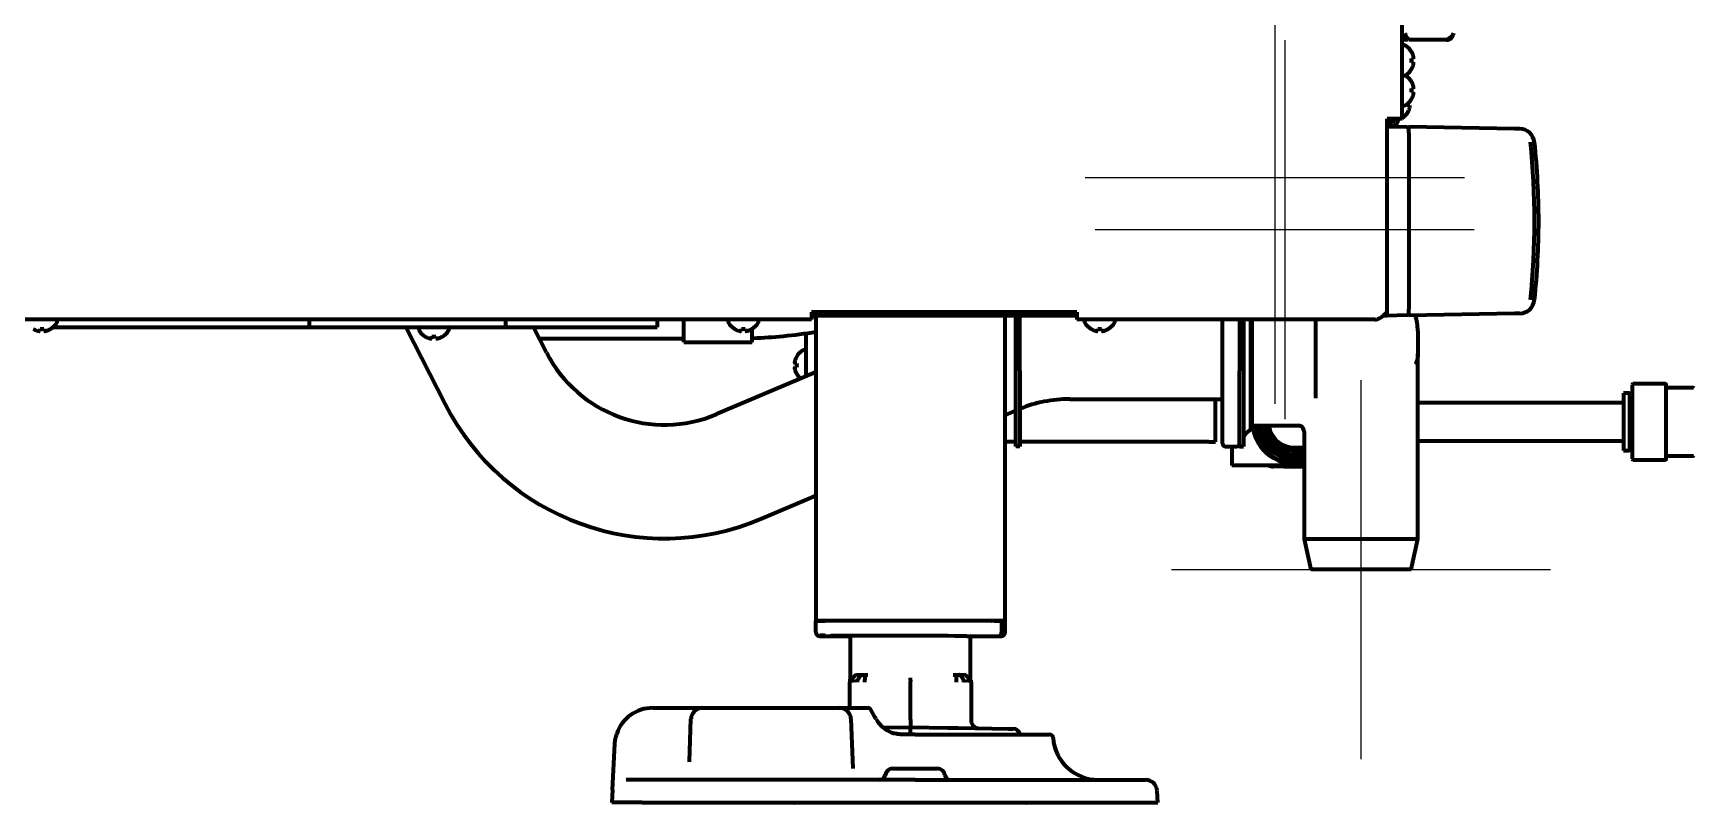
# Model space of a CAD drawing. Header units: inches. Extents: x -3077 to 7201, y 316 to 5463.
# Drawn here: x 1620.5 to 2058.5, y 1905.2 to 2108.4 of the extents above; entities that cross this region are included whole.
import ezdxf

# ---------------------------------------------------------------- set-up
doc = ezdxf.new("R2010")
doc.units = ezdxf.units.IN
doc.layers.add('GEOM', color=7, linetype='Continuous')

# ---------------------------------------------------------------- blocks, each defined once
blk = doc.blocks.new('A$C0B5A562A')
at = {"color": 6}
for p, q in [((0, 50), (0, -50)), ((-50, 0), (50, 0))]:
    blk.add_line(p, q, dxfattribs=at)
blk = doc.blocks.new('A$C29D5572B')
at = {"color": 1}
for p, q in [((0, 50), (0, -50)), ((-50, 0), (50, 0))]:
    blk.add_line(p, q, dxfattribs=at)
blk = doc.blocks.new('A$C0F8E2EAE')
blk.add_blockref('A$C29D5572B', (0, 0))
blk = doc.blocks.new('A$C76516A4E')
at = {"color": 3}
for p, q in [((0, 50), (0, -50)), ((-50, 0), (50, 0))]:
    blk.add_line(p, q, dxfattribs=at)

msp = doc.modelspace()

# ---------------------------------------------------------------- linework, layer by layer
at = {"linetype": 'Continuous', "lineweight": 70}
for p, q in [((1981.56, 2085.76), (1981.56, 3737.25)), ((1982.06, 2107.36), (1982.2, 2107.36)), ((1982.06, 2107.36), (1982.06, 2106.56)), ((1982.16, 2105.16), (1981.96, 2105.16)), ((1983.06, 2106.56), (1982.06, 2106.56)), ((1993.26, 2106.56), (1983.36, 2106.56)), ((1984, 2103.46), (1984.04, 2103.46)), ((1984.04, 2098.86), (1984, 2098.86)), ((1981.96, 2097.16), (1982.16, 2097.16)), ((1982.36, 2097.2), (1982.35, 2097.21)), ((1984, 2095.56), (1984.04, 2095.56)), ((1984.04, 2090.96), (1984, 2090.96)), ((1977.56, 2034.76), (1977.56, 2085.76)), ((1979.56, 2085.76), (1977.56, 2085.76)), ((1977.95, 2085.76), (1977.95, 2084.76)), ((1978.76, 2084.78), (1978.76, 2085.76)), ((1981.56, 2085.76), (1979.56, 2085.76)), ((1981.96, 2089.26), (1982.16, 2089.26)), ((1983.04, 2087.46), (1983, 2087.46)), ((1978.06, 2083.76), (1977.56, 2083.76)), ((1982.82, 2083.54), (1977.56, 2083.63)), ((1978.06, 2084.76), (1978.56, 2084.76)), ((1978.06, 2083.76), (1978.06, 2084.76)), ((1978.06, 2083.76), (1978.56, 2083.76)), ((1978.56, 2083.76), (1978.56, 2084.76)), ((1983.31, 2083.26), (1983.26, 2083.26)), ((2011.22, 2083.14), (1983.31, 2083.63)), ((1983.31, 2082.03), (1983.31, 2083.63)), ((1983.31, 2082.03), (1983.31, 2035.48)), ((2012.56, 2083.12), (2011.22, 2083.14)), ((1825.76, 2032.76), (1246.56, 2032.76)), ((1693.22, 2032.76), (1693.22, 2030.76)), ((1745.06, 2032.76), (1745.06, 2030.76)), ((1785.06, 2032.76), (1785.06, 2030.76)), ((1792.06, 2028.76), (1792.06, 2032.76)), ((1825.76, 2034.76), (1825.76, 2032.76)), ((1895.76, 2034.76), (1825.76, 2034.76)), ((1895.76, 2033.76), (1825.76, 2033.76)), ((1826.86, 2033.75), (1826.86, 1953.26)), ((1876.86, 1953.26), (1876.86, 2033.75)), ((1879.67, 2019.26), (1879.67, 2033.76)), ((1880.67, 2019.26), (1880.67, 2033.76)), ((1895.76, 2034.76), (1895.76, 2032.76)), ((1974.36, 2032.76), (1895.76, 2032.76)), ((1934.17, 2000.01), (1934.17, 2032.76)), ((1938.67, 2032.76), (1938.67, 2019.26)), ((1939.67, 2032.76), (1939.67, 2019.26)), ((1941.67, 2004.28), (1941.67, 2032.76)), ((1941.92, 2032.76), (1941.92, 2004.51)), ((1958.67, 2032.76), (1958.67, 2011.98)), ((1977.56, 2033.76), (1976.45, 2033.76)), ((1977.56, 2033.76), (1977.56, 2034.74)), ((1977.56, 2033.88), (1977.56, 2034.59)), ((1977.56, 2033.88), (1982.82, 2033.97)), ((1983.26, 2034.26), (1983.31, 2034.26)), ((1983.31, 2033.88), (1983.31, 2035.48)), ((2011.22, 2034.37), (1983.31, 2033.88)), ((2012.56, 2034.39), (2011.22, 2034.37)), ((1620.46, 2030.28), (1620.46, 2030.31)), ((1625.06, 2030.31), (1625.06, 2030.28)), ((1625.71, 2030.76), (1685.22, 2030.76)), ((1626.76, 2032.16), (1626.76, 2032.36)), ((1685.22, 2030.76), (1693.22, 2030.76)), ((1693.22, 2030.76), (1696.22, 2030.76)), ((1696.22, 2030.76), (1742.06, 2030.76)), ((1718.71, 2030.76), (1729.11, 2010.41)), ((1722.14, 2030.36), (1722.14, 2030.16)), ((1723.84, 2028.28), (1723.84, 2028.31)), ((1728.44, 2028.31), (1728.44, 2028.28)), ((1730.14, 2030.16), (1730.14, 2030.36)), ((1742.06, 2030.76), (1745.06, 2030.76)), ((1745.06, 2030.76), (1753.06, 2030.76)), ((1755.82, 2024.07), (1752.4, 2030.76)), ((1753.06, 2030.76), (1782.06, 2030.76)), ((1782.06, 2030.76), (1785.06, 2030.76)), ((1792.06, 2026.76), (1792.06, 2028.76)), ((1803.76, 2032.36), (1803.76, 2032.16)), ((1805.46, 2030.28), (1805.46, 2030.31)), ((1810.06, 2030.31), (1810.06, 2030.28)), ((1810.06, 2028.76), (1810.06, 2030.31)), ((1810.06, 2026.76), (1810.06, 2028.76)), ((1811.76, 2032.16), (1811.76, 2032.36)), ((1824.31, 2017.83), (1824.31, 2029.21)), ((1897.76, 2032.36), (1897.76, 2032.16)), ((1899.46, 2030.28), (1899.46, 2030.31)), ((1904.06, 2030.31), (1904.06, 2030.28)), ((1905.76, 2032.16), (1905.76, 2032.36)), ((1985.67, 2029.76), (1985.67, 2023.76)), ((1756.06, 2027.76), (1792.06, 2027.76)), ((1792.06, 2026.76), (1810.06, 2026.76)), ((1823.91, 2024.71), (1823.71, 2024.71)), ((1985.67, 1974.76), (1985.67, 2023.74)), ((1821.83, 2023.01), (1821.86, 2023.01)), ((1826.86, 2018.91), (1800.68, 2007.78)), ((1821.86, 2018.41), (1821.83, 2018.41)), ((1879.67, 1999.26), (1879.67, 2019.26)), ((1880.67, 2019.26), (1880.67, 1999.26)), ((1938.67, 1999.26), (1938.67, 2019.26)), ((1939.67, 2019.26), (1939.67, 1999.26)), ((2042.21, 2015.56), (2042.21, 1995.96)), ((2051.01, 2015.76), (2042.41, 2015.76)), ((2051.21, 1995.96), (2051.21, 2015.56)), ((1893.85, 2011.76), (1934.17, 2011.76)), ((1932.31, 2000.46), (1932.31, 2011.76)), ((1934.11, 2011.76), (1934.11, 2009.31)), ((2039.91, 2010.76), (1985.67, 2010.76)), ((2039.91, 2013.36), (2039.91, 1998.17)), ((2041.51, 2013.36), (2039.91, 2013.36)), ((2041.51, 2013.36), (2041.51, 1998.17)), ((2042.01, 2011.58), (2041.51, 2011.58)), ((2042.01, 1997.81), (2042.01, 2013.71)), ((2042.21, 2013.71), (2042.01, 2013.71)), ((2058.31, 2014.76), (2051.71, 2014.76)), ((1876.86, 2007.56), (1879.67, 2008.76)), ((1934.11, 2009.31), (1934.11, 2001.86)), ((1934.11, 2001.86), (1934.17, 2001.86)), ((1941.67, 2004.44), (1941.92, 2004.51)), ((1941.92, 2004.76), (1954.17, 2004.76)), ((1943.36, 2004.76), (1943.36, 2004.09)), ((1955.67, 2003.26), (1955.67, 1974.76)), ((1879.67, 2000.46), (1876.86, 2000.46)), ((1880.67, 1999.26), (1879.67, 1999.26)), ((1930.51, 2000.46), (1880.67, 2000.46)), ((1930.51, 2000.46), (1932.31, 2000.46)), ((1934.92, 1999.26), (1937.92, 1999.26)), ((1936.61, 1999.26), (1936.61, 1994.26)), ((1938.67, 1999.26), (1939.67, 1999.26)), ((1946.79, 1998.14), (1949.68, 1996.48)), ((1953.11, 1998.96), (1955.67, 1998.96)), ((1985.67, 2000.76), (2039.91, 2000.76)), ((2039.91, 1998.17), (2039.91, 1998.16)), ((2039.91, 1998.16), (2041.51, 1998.16)), ((2041.51, 1999.93), (2042.01, 1999.93)), ((2041.51, 1998.17), (2041.51, 1998.16)), ((2042.01, 1997.81), (2042.21, 1997.81)), ((1952.11, 1994.26), (1936.61, 1994.26)), ((1953.11, 1993.76), (1947.52, 1993.95)), ((1951.11, 1994.26), (1951.11, 1994.06)), ((1952.11, 1994.06), (1951.11, 1994.06)), ((1952.11, 1994.26), (1952.11, 1994.06)), ((1954.11, 1994.26), (1952.11, 1994.26)), ((1954.11, 1994.06), (1952.11, 1994.06)), ((1953.11, 1993.76), (1953.11, 1994.06)), ((1955.67, 1993.85), (1953.11, 1993.76)), ((1954.11, 1994.06), (1954.11, 1994.26)), ((1955.67, 1994.26), (1954.11, 1994.26)), ((1955.11, 1994.06), (1954.11, 1994.06)), ((1955.11, 1994.26), (1955.11, 1994.06)), ((2042.41, 1995.76), (2051.01, 1995.76)), ((2051.71, 1996.76), (2058.31, 1996.76)), ((1812.41, 1980.17), (1826.86, 1986.31)), ((1955.67, 1974.76), (1957.42, 1966.76)), ((1985.67, 1974.76), (1955.67, 1974.76)), ((1983.92, 1966.76), (1985.67, 1974.76)), ((1983.92, 1966.76), (1957.42, 1966.76)), ((1828.66, 1953.26), (1826.86, 1953.26)), ((1826.86, 1953.21), (1829.36, 1953.21)), ((1826.86, 1950.35), (1826.86, 1953.21)), ((1826.86, 1950.35), (1826.86, 1950.21)), ((1827.96, 1953.21), (1828.11, 1953.26)), ((1828.29, 1949.21), (1828.52, 1949.21)), ((1828.29, 1949.21), (1828.52, 1949.21)), ((1828.52, 1949.21), (1835.98, 1949.21)), ((1828.52, 1949.21), (1835.98, 1949.21)), ((1875.06, 1953.26), (1828.66, 1953.26)), ((1873.91, 1953.21), (1829.36, 1953.21)), ((1834.08, 1953.26), (1833.93, 1953.21)), ((1835.98, 1949.3), (1835.98, 1937.51)), ((1849.63, 1953.26), (1849.48, 1953.21)), ((1864.48, 1953.26), (1864.33, 1953.21)), ((1866.71, 1949.21), (1875.19, 1949.21)), ((1866.71, 1949.21), (1875.19, 1949.21)), ((1867.73, 1937.51), (1867.73, 1949.21)), ((1873.14, 1953.26), (1873.25, 1953.21)), ((1873.14, 1953.26), (1873.25, 1953.21)), ((1873.91, 1953.21), (1875.67, 1953.21)), ((1874.76, 1953.21), (1874.61, 1953.26)), ((1876.86, 1953.26), (1875.06, 1953.26)), ((1875.2, 1949.21), (1875.42, 1949.21)), ((1875.2, 1949.21), (1875.43, 1949.21)), ((1875.76, 1953.21), (1875.61, 1953.26)), ((1875.9, 1953.21), (1875.67, 1953.21)), ((1875.9, 1953.21), (1875.9, 1950.21)), ((1875.9, 1953.21), (1876.13, 1953.21)), ((1875.9, 1953.21), (1875.9, 1950.21)), ((1876.86, 1953.21), (1876.13, 1953.21)), ((1876.86, 1950.21), (1876.86, 1953.21)), ((1835.86, 1930.26), (1835.86, 1937.02)), ((1837.07, 1938.66), (1836.15, 1937.72)), ((1837.77, 1938.96), (1838.08, 1938.97)), ((1838.62, 1938.69), (1837.97, 1937.74)), ((1838.08, 1938.97), (1839.11, 1938.98)), ((1839.84, 1938.7), (1839.84, 1937.76)), ((1839.85, 1939), (1840.61, 1939.01)), ((1851.86, 1927.21), (1851.86, 1937.27)), ((1863.11, 1939.01), (1863.87, 1939)), ((1863.88, 1938.7), (1863.88, 1937.76)), ((1864.6, 1938.98), (1865.64, 1938.97)), ((1865.1, 1938.69), (1865.75, 1937.74)), ((1865.64, 1938.97), (1865.95, 1938.96)), ((1865.75, 1937.74), (1865.75, 1937.74)), ((1866.65, 1938.66), (1867.57, 1937.72)), ((1867.86, 1937.02), (1867.86, 1926.89)), ((1783.86, 1930.26), (1788.74, 1930.26)), ((1788.74, 1930.26), (1796.96, 1930.26)), ((1793.56, 1915.99), (1793.96, 1927.36)), ((1796.96, 1930.26), (1802.45, 1930.26)), ((1802.45, 1930.26), (1827.67, 1930.26)), ((1827.67, 1930.26), (1833.16, 1930.26)), ((1833.16, 1930.26), (1839.15, 1930.26)), ((1836.16, 1927.36), (1836.62, 1914.25)), ((1839.15, 1930.26), (1840.56, 1930.26)), ((1842.49, 1927.85), (1841.43, 1929.74)), ((1842.77, 1927.35), (1842.49, 1927.85)), ((1844.67, 1925.08), (1851.75, 1925.2)), ((1853.06, 1923.26), (1849.75, 1923.26)), ((1851.75, 1925.2), (1851.86, 1925.21)), ((1851.86, 1925.21), (1851.96, 1925.2)), ((1851.96, 1925.2), (1861.66, 1925.03)), ((1853.06, 1923.26), (1888.48, 1923.26)), ((1861.66, 1925.03), (1864.41, 1924.99)), ((1864.41, 1924.99), (1877.71, 1924.75)), ((1877.71, 1924.75), (1878.88, 1924.73)), ((1773.24, 1908.64), (1773.87, 1920.78)), ((1847.15, 1914.26), (1858.96, 1914.26)), ((1781.21, 1911.26), (1776.89, 1911.26)), ((1853.06, 1911.26), (1781.21, 1911.26)), ((1853.06, 1911.26), (1913.9, 1911.26)), ((1773.24, 1908.64), (1773.06, 1905.26)), ((1917.06, 1905.26), (1916.89, 1908.41)), ((1781.05, 1905.26), (1773.06, 1905.26)), ((1781.05, 1905.26), (1853.06, 1905.26)), ((1870.65, 1905.21), (1821.36, 1905.21)), ((1853.06, 1905.26), (1917.06, 1905.26)), ((1874.34, 1905.21), (1872.23, 1905.21)), ((1882.36, 1905.21), (1875.86, 1905.21))]:
    msp.add_line(p, q, dxfattribs=at)
for centre, radius, start, end in [((1981.96, 2104.76), 0.4, 90, 180), ((1982.16, 2104.76), 0.4, 59.6988, 90), ((1979.94, 2100.96), 4.8, 31.5837, 59.6988), ((1979.94, 2101.35), 4.8, 300.3012, 328.4186), ((1980.26, 2101.16), 3.78, 0.0035, 7.6041), ((1980.26, 2101.16), 3.78, 352.3959, 359.9965), ((1981.96, 2097.56), 0.4, 180, 270), ((1981.96, 2096.86), 0.4, 118.9561, 180), ((1982.16, 2097.56), 0.4, 270, 300.3012), ((1979.94, 2093.06), 4.8, 31.5837, 59.6988), ((1980.26, 2093.26), 3.78, 0.0035, 7.6041), ((1981.96, 2089.66), 0.4, 180, 270), ((1979.94, 2093.45), 4.8, 300.3012, 328.4186), ((1979.26, 2089.76), 3.78, 352.3959, 359.9965), ((1980.26, 2093.26), 3.78, 352.3959, 359.9965), ((1978.56, 2085.76), 2, 270, 0), ((1978.56, 2085.76), 1, 270, 0), ((1978.94, 2089.95), 4.8, 303.0822, 328.4186), ((1982.16, 2089.66), 0.4, 270, 300.3012), ((1982.81, 2083.04), 0.5, 0, 89), ((2012.49, 2079.12), 4, 5.987, 89), ((1818.31, 2058.76), 199.25, 0, 5.987), ((1818.31, 2058.76), 199.25, 354.013, 0), ((2012.49, 2038.39), 4, 271, 354.013), ((1626.36, 2032.36), 0.4, 0, 90), ((1804.16, 2032.36), 0.4, 90, 180), ((1811.36, 2032.36), 0.4, 0, 90), ((1898.16, 2032.36), 0.4, 90, 180), ((1905.36, 2032.36), 0.4, 0, 90), ((1982.81, 2034.47), 0.5, 271, 0), ((1971.67, 2029.76), 14, 0, 17.2659), ((1622.76, 2034.06), 3.78, 262.3959, 269.9965), ((1622.76, 2034.06), 3.78, 270.0035, 277.6041), ((1622.56, 2034.38), 4.8, 301.5837, 329.6988), ((1626.36, 2032.16), 0.4, 329.6988, 0), ((1722.54, 2030.36), 0.4, 90, 180), ((1722.54, 2030.16), 0.4, 180, 210.3012), ((1726.34, 2032.38), 4.8, 210.3012, 238.4186), ((1726.14, 2032.06), 3.78, 262.3959, 269.9965), ((1726.14, 2032.06), 3.78, 270.0035, 277.6041), ((1725.94, 2032.38), 4.8, 301.5837, 329.6988), ((1729.74, 2030.36), 0.4, 0, 90), ((1729.74, 2030.16), 0.4, 329.6988, 0), ((1804.16, 2032.16), 0.4, 180, 210.3012), ((1807.96, 2034.38), 4.8, 210.3012, 238.4186), ((1807.76, 2034.06), 3.78, 262.3959, 269.9965), ((1807.76, 2034.06), 3.78, 270.0035, 277.6041), ((1807.56, 2034.38), 4.8, 301.5837, 329.6988), ((1811.36, 2032.16), 0.4, 329.6988, 0), ((1898.16, 2032.16), 0.4, 180, 210.3012), ((1901.96, 2034.38), 4.8, 210.3012, 238.4186), ((1901.76, 2034.06), 3.78, 262.3959, 269.9965), ((1901.76, 2034.06), 3.78, 270.0035, 277.6041), ((1901.56, 2034.38), 4.8, 301.5837, 329.6988), ((1905.36, 2032.16), 0.4, 329.6988, 0), ((1786.99, 2039.99), 35, 207.0721, 293.0255), ((1825.93, 2020.51), 4.8, 120.3012, 148.4186), ((1823.71, 2024.31), 0.4, 90, 120.3012), ((1823.91, 2024.31), 0.4, 0, 90), ((1825.61, 2020.71), 3.78, 172.3959, 179.9965), ((1825.61, 2020.71), 3.78, 180.0035, 187.6041), ((1825.93, 2020.9), 4.8, 211.5837, 230.2983), ((2042.41, 2015.56), 0.2, 90, 180), ((2051.01, 2015.56), 0.2, 0, 90), ((2051.71, 2015.26), 0.5, 180, 270), ((1893.85, 1976.76), 35, 90, 112.1286), ((2058.31, 2014.56), 0.2, 34.8499, 90), ((1786.99, 2039.99), 65, 207.0721, 293.0255), ((1945.98, 1997.01), 8, 126.1436, 142.0487), ((1940.67, 2004.28), 1, 306.1436, 0), ((1953.11, 2005.76), 11.05, 185.1919, 283.3931), ((1953.11, 2005.76), 10.8, 185.3122, 205.4744), ((1953.11, 2005.76), 9.89, 189.6926, 230.3074), ((1953.11, 2005.76), 9.65, 185.9512, 285.3788), ((1953.11, 2005.76), 9.4, 186.1087, 285.8006), ((1953.11, 2005.76), 8.55, 186.7219, 287.4206), ((1953.11, 2005.76), 7.55, 187.6106, 270), ((1953.11, 2005.76), 6.8, 188.4544, 270), ((1954.17, 2003.26), 1.5, 359.9468, 90.6469), ((1934.92, 2000.01), 0.75, 180, 270), ((1937.92, 2000.01), 0.75, 270, 0), ((1953.11, 2005.76), 10.8, 205.4744, 214.5256), ((1953.11, 2005.76), 10.8, 214.5256, 265.4744), ((1953.11, 2005.76), 7.55, 270, 289.8225), ((1947.61, 1996.45), 2.5, 241.3332, 268), ((1953.11, 2005.76), 9.89, 249.6926, 284.9996), ((1953.11, 2005.76), 10.8, 265.4744, 274.5256), ((1953.11, 2005.76), 10.8, 274.5256, 283.7123), ((2042.41, 1995.96), 0.2, 180, 270), ((2051.01, 1995.96), 0.2, 270, 0), ((2051.71, 1996.26), 0.5, 90, 180), ((2058.31, 1996.96), 0.2, 270, 325.1501), ((1836.86, 1937.02), 1, 135.5, 180), ((1833.98, 1937.87), 2, 344.3099, 0.04), ((1837.79, 1937.96), 1, 91, 135.5), ((1866.86, 1937.02), 1, 0, 44.5), ((1869.73, 1937.87), 2, 187.3277, 195.6901), ((1783.86, 1920.26), 10, 90, 161.5533), ((1796.96, 1927.26), 3, 90, 178), ((1833.16, 1927.26), 3, 2, 90), ((1840.56, 1929.26), 1, 29.22, 90), ((1849.75, 1931.26), 8, 209.22, 254.6843), ((1869.86, 1926.89), 2, 180, 269), ((1878.85, 1922.73), 2, 15.1105, 89), ((1888.48, 1922.26), 1, 4.4117, 90), ((1901.44, 1923.26), 12, 184.4117, 270), ((1847.15, 1912.26), 2, 90, 171.7868), ((1858.96, 1912.26), 2, 8.2132, 90), ((1843.69, 1912.76), 1.5, 270, 351.7868), ((1862.43, 1912.76), 1.5, 188.2132, 270), ((1913.9, 1908.26), 3, 3, 90), ((1821.36, 1905.71), 0.5, 244.1573, 270), ((1882.36, 1905.71), 0.5, 270, 295.8427)]:
    msp.add_arc(centre, radius, start, end, dxfattribs=at)
for centre, major_axis, ratio, start_param, end_param in [((1818.73, 2058.76), (0, -197.77), 0.999848, 1.465422, 1.67617), ((1827.86, 1950.21), (1, 0), 0.999995, 3.141593, 4.709304), ((1829.36, 1949.21), (-1.5, 0), 0.003085, 0.00001, 0.785408), ((1829.36, 1949.34), (-1.5, 0), 0.003085, 4.712399, 5.977528), ((1851.86, 1949.21), (-21, 0.06), 0.003085, 3.927, 6.996876), ((1875.19, 1950.21), (0, 1), 0.707107, 3.141593, 4.712389), ((1875.19, 1950.21), (0, 1), 0.707107, 3.141593, 4.712389), ((1874.36, 1949.21), (1.5, 0), 0.003085, 5.497778, 6.283176), ((1875.86, 1950.21), (1, 0), 0.999995, 4.715474, 6.283185), ((1837.44, 1937.02), (0.01, -1), 0.707088, 3.925849, 4.70425), ((1863.85, 1938), (-0.017, -1), 0.01745, 2.356346, 3.141594), ((1865.24, 1937.04), (-0.017, -1), 0.707053, 1.583129, 2.362365), ((1865.93, 1937.96), (0, 1), 1, 5.48906, 6.265732), ((1866.27, 1937.02), (-0.01, -1), 0.707088, 1.578072, 2.357338)]:
    msp.add_ellipse(centre, major_axis=major_axis, ratio=ratio, start_param=start_param, end_param=end_param, dxfattribs=at)
for points, knots in [([(1983.36, 2106.56), (1983.24, 2106.63), (1983.12, 2106.71), (1982.89, 2106.86), (1982.78, 2106.93), (1982.56, 2107.08), (1982.46, 2107.16), (1982.26, 2107.31), (1982.17, 2107.38), (1982, 2107.53), (1981.93, 2107.61), (1981.8, 2107.76), (1981.74, 2107.83), (1981.65, 2107.98), (1981.62, 2108.06), (1981.57, 2108.21), (1981.56, 2108.28), (1981.56, 2108.36)], [0, 0, 0, 0, 0.125, 0.125, 0.25, 0.25, 0.375, 0.375, 0.5, 0.5, 0.625, 0.625, 0.75, 0.75, 0.875, 0.875, 1, 1, 1, 1]), ([(1984, 2101.66), (1984.13, 2101.66), (1984.24, 2101.66), (1984.37, 2101.66), (1984.42, 2101.66), (1984.49, 2101.66), (1984.53, 2101.66), (1984.55, 2101.66)], [0, 0, 0, 0, 0.5, 0.5, 0.75, 0.75, 1, 1, 1, 1]), ([(1984, 2098.86), (1984.13, 2099.06), (1984.24, 2099.27), (1984.37, 2099.59), (1984.42, 2099.7), (1984.49, 2099.93), (1984.53, 2100.04), (1984.55, 2100.16)], [0, 0, 0, 0, 0.5, 0.5, 0.75, 0.75, 1, 1, 1, 1]), ([(1984, 2093.76), (1984.13, 2093.76), (1984.24, 2093.76), (1984.37, 2093.76), (1984.42, 2093.76), (1984.49, 2093.76), (1984.53, 2093.76), (1984.55, 2093.76)], [0, 0, 0, 0, 0.5, 0.5, 0.75, 0.75, 1, 1, 1, 1]), ([(1984, 2090.96), (1984.13, 2091.16), (1984.24, 2091.37), (1984.37, 2091.69), (1984.42, 2091.8), (1984.49, 2092.03), (1984.53, 2092.14), (1984.55, 2092.26)], [0, 0, 0, 0, 0.5, 0.5, 0.75, 0.75, 1, 1, 1, 1]), ([(1983, 2087.46), (1983.13, 2087.66), (1983.24, 2087.87), (1983.37, 2088.19), (1983.42, 2088.3), (1983.49, 2088.53), (1983.53, 2088.64), (1983.55, 2088.76)], [0, 0, 0, 0, 0.5, 0.5, 0.75, 0.75, 1, 1, 1, 1]), ([(1620.46, 2030.31), (1620.66, 2030.19), (1620.87, 2030.08), (1621.2, 2029.94), (1621.31, 2029.9), (1621.53, 2029.82), (1621.64, 2029.79), (1621.76, 2029.76)], [0, 0, 0, 0, 0.5, 0.5, 0.75, 0.75, 1, 1, 1, 1]), ([(1623.26, 2030.31), (1623.26, 2030.19), (1623.26, 2030.08), (1623.26, 2029.94), (1623.26, 2029.9), (1623.26, 2029.82), (1623.26, 2029.79), (1623.26, 2029.76)], [0, 0, 0, 0, 0.5, 0.5, 0.75, 0.75, 1, 1, 1, 1]), ([(1723.84, 2028.31), (1724.04, 2028.19), (1724.25, 2028.08), (1724.58, 2027.94), (1724.69, 2027.9), (1724.91, 2027.82), (1725.02, 2027.79), (1725.14, 2027.76)], [0, 0, 0, 0, 0.5, 0.5, 0.75, 0.75, 1, 1, 1, 1]), ([(1726.64, 2028.31), (1726.64, 2028.19), (1726.64, 2028.08), (1726.64, 2027.94), (1726.64, 2027.9), (1726.64, 2027.82), (1726.64, 2027.79), (1726.64, 2027.76)], [0, 0, 0, 0, 0.5, 0.5, 0.75, 0.75, 1, 1, 1, 1]), ([(1805.46, 2030.31), (1805.66, 2030.19), (1805.87, 2030.08), (1806.2, 2029.94), (1806.31, 2029.9), (1806.53, 2029.82), (1806.64, 2029.79), (1806.76, 2029.76)], [0, 0, 0, 0, 0.5, 0.5, 0.75, 0.75, 1, 1, 1, 1]), ([(1808.26, 2030.31), (1808.26, 2030.19), (1808.26, 2030.08), (1808.26, 2029.94), (1808.26, 2029.9), (1808.26, 2029.82), (1808.26, 2029.79), (1808.26, 2029.76)], [0, 0, 0, 0, 0.5, 0.5, 0.75, 0.75, 1, 1, 1, 1]), ([(1810.46, 2027.87), (1813.09, 2027.97), (1818.58, 2028.35), (1824.03, 2029.07), (1826.87, 2029.51)], [0, 0, 0, 0, 0.476232, 1, 1, 1, 1]), ([(1899.46, 2030.31), (1899.66, 2030.19), (1899.87, 2030.08), (1900.2, 2029.94), (1900.31, 2029.9), (1900.53, 2029.82), (1900.64, 2029.79), (1900.76, 2029.76)], [0, 0, 0, 0, 0.5, 0.5, 0.75, 0.75, 1, 1, 1, 1]), ([(1902.26, 2030.31), (1902.26, 2030.19), (1902.26, 2030.08), (1902.26, 2029.94), (1902.26, 2029.9), (1902.26, 2029.82), (1902.26, 2029.79), (1902.26, 2029.76)], [0, 0, 0, 0, 0.5, 0.5, 0.75, 0.75, 1, 1, 1, 1]), ([(1985.67, 2023.75), (1985.67, 2023.75), (1985.67, 2023.73), (1985.67, 2023.71), (1985.67, 2023.68), (1985.67, 2023.66), (1985.67, 2023.64), (1985.67, 2023.62), (1985.67, 2023.61), (1985.67, 2023.59), (1985.67, 2023.57), (1985.67, 2023.55), (1985.67, 2023.53), (1985.67, 2023.51), (1985.67, 2023.48), (1985.67, 2023.45), (1985.67, 2023.4), (1985.66, 2023.33), (1985.66, 2023.24), (1985.66, 2023.15), (1985.65, 2023.06), (1985.65, 2022.97), (1985.64, 2022.88), (1985.63, 2022.79), (1985.62, 2022.7), (1985.61, 2022.62), (1985.59, 2022.45), (1985.55, 2022.2), (1985.49, 2021.89), (1985.4, 2021.59), (1985.28, 2021.29), (1985.18, 2021.08), (1985.12, 2020.96), (1985.1, 2020.94)], [0, 0, 0, 0, 0.006414, 0.012873, 0.019375, 0.025923, 0.032516, 0.036173, 0.040345, 0.045031, 0.050233, 0.05595, 0.062183, 0.068931, 0.076195, 0.083976, 0.092272, 0.118772, 0.145593, 0.172739, 0.200216, 0.228029, 0.256183, 0.284682, 0.313532, 0.342737, 0.3723, 0.483858, 0.599012, 0.717927, 0.840752, 0.967623, 1, 1, 1, 1]), ([(1985.67, 2023.75), (1985.67, 2023.74), (1985.67, 2023.7), (1985.67, 2023.65), (1985.67, 2023.6), (1985.67, 2023.55), (1985.67, 2023.5), (1985.67, 2023.46), (1985.66, 2023.41), (1985.66, 2023.37), (1985.66, 2023.32), (1985.66, 2023.27), (1985.66, 2023.21), (1985.65, 2023.15), (1985.65, 2023.09), (1985.64, 2023.02), (1985.64, 2022.96), (1985.63, 2022.89), (1985.62, 2022.81), (1985.61, 2022.74), (1985.6, 2022.62), (1985.57, 2022.47), (1985.53, 2022.27), (1985.48, 2022.08), (1985.42, 2021.9), (1985.35, 2021.72), (1985.26, 2021.54), (1985.18, 2021.39), (1985.13, 2021.31), (1985.12, 2021.29)], [0, 0, 0, 0, 0.01648, 0.032649, 0.048489, 0.064002, 0.079189, 0.094051, 0.108025, 0.123301, 0.139876, 0.157749, 0.176917, 0.19738, 0.219135, 0.242181, 0.266517, 0.292141, 0.319052, 0.347249, 0.376731, 0.453662, 0.532706, 0.613877, 0.697185, 0.782642, 0.870257, 0.960037, 1, 1, 1, 1]), ([(1821.86, 2023.01), (1821.74, 2022.8), (1821.63, 2022.59), (1821.49, 2022.27), (1821.45, 2022.16), (1821.38, 2021.93), (1821.34, 2021.82), (1821.31, 2021.71)], [0, 0, 0, 0, 0.5, 0.5, 0.75, 0.75, 1, 1, 1, 1]), ([(1821.86, 2020.21), (1821.74, 2020.21), (1821.63, 2020.21), (1821.49, 2020.21), (1821.45, 2020.21), (1821.38, 2020.21), (1821.34, 2020.21), (1821.31, 2020.21)], [0, 0, 0, 0, 0.5, 0.5, 0.75, 0.75, 1, 1, 1, 1]), ([(1943.36, 2001.11), (1943.36, 2001.6), (1943.36, 2002.09), (1943.36, 2003.09), (1943.36, 2003.59), (1943.36, 2004.09)], [0, 0, 0, 0, 0.5, 0.5, 1, 1, 1, 1]), ([(1946.79, 1998.14), (1946.36, 1998.4), (1945.92, 1998.65), (1945.06, 1999.14), (1944.64, 1999.39), (1944.21, 1999.63)], [0, 0, 0, 0, 0.5, 0.5, 1, 1, 1, 1]), ([(1952.26, 1994.99), (1951.83, 1995.23), (1951.4, 1995.48), (1950.54, 1995.98), (1950.11, 1996.23), (1949.68, 1996.48)], [0, 0, 0, 0, 0.5, 0.5, 1, 1, 1, 1]), ([(1955.66, 1995.97), (1955.52, 1995.89), (1955.38, 1995.81), (1954.81, 1995.48), (1954.39, 1995.23), (1953.96, 1994.99)], [0, 0, 0, 0, 0.244909, 0.244909, 1, 1, 1, 1]), ([(1835.98, 1937.87), (1835.98, 1937.8), (1835.98, 1937.67), (1835.95, 1937.5), (1835.93, 1937.4), (1835.92, 1937.36), (1835.91, 1937.35), (1835.91, 1937.34), (1835.91, 1937.34), (1835.91, 1937.33), (1835.91, 1937.32), (1835.91, 1937.32), (1835.91, 1937.32)], [0, 0, 0, 0, 0.234616, 0.429607, 0.536879, 0.560137, 0.572426, 0.583684, 0.600883, 0.637115, 0.75169, 1, 1, 1, 1]), ([(1836.94, 1937.73), (1836.93, 1937.72), (1836.93, 1937.71), (1836.91, 1937.68), (1836.9, 1937.67), (1836.88, 1937.63), (1836.87, 1937.61), (1836.83, 1937.53), (1836.81, 1937.47), (1836.78, 1937.38), (1836.77, 1937.35), (1836.76, 1937.28), (1836.76, 1937.25), (1836.75, 1937.19), (1836.74, 1937.15), (1836.74, 1937.1), (1836.74, 1937.09), (1836.74, 1937.08), (1836.74, 1937.06), (1836.74, 1937.04), (1836.74, 1937.02)], [0, 0, 0, 0, 0.0625, 0.0625, 0.125, 0.125, 0.25, 0.25, 0.5, 0.5, 0.625, 0.625, 0.75, 0.75, 0.875, 0.90625, 0.921875, 0.921875, 0.9375, 1, 1, 1, 1]), ([(1837.97, 1937.74), (1837.96, 1937.72), (1837.93, 1937.69), (1837.91, 1937.65), (1837.91, 1937.63), (1837.9, 1937.63), (1837.9, 1937.63), (1837.9, 1937.62), (1837.9, 1937.61), (1837.89, 1937.6), (1837.86, 1937.54), (1837.84, 1937.48), (1837.81, 1937.36), (1837.79, 1937.29), (1837.78, 1937.17), (1837.77, 1937.11), (1837.77, 1937.04)], [0, 0, 0, 0, 0.125, 0.1875, 0.195313, 0.195313, 0.203125, 0.203125, 0.21875, 0.25, 0.25, 0.5, 0.5, 0.75, 0.75, 1, 1, 1, 1]), ([(1838.62, 1938.69), (1838.65, 1938.73), (1838.69, 1938.77), (1838.75, 1938.83), (1838.76, 1938.85), (1838.8, 1938.87), (1838.81, 1938.88), (1838.83, 1938.89), (1838.84, 1938.9), (1838.89, 1938.93), (1838.93, 1938.95), (1838.99, 1938.97), (1839, 1938.97), (1839.02, 1938.97), (1839.02, 1938.97), (1839.03, 1938.97), (1839.03, 1938.98), (1839.04, 1938.98), (1839.07, 1938.98), (1839.09, 1938.98), (1839.11, 1938.98)], [0, 0, 0, 0, 0.25, 0.25, 0.375, 0.375, 0.4375, 0.4375, 0.5, 0.5, 0.75, 0.75, 0.8125, 0.828125, 0.828125, 0.84375, 0.84375, 0.875, 0.875, 1, 1, 1, 1]), ([(1839.11, 1938.98), (1839.16, 1938.98), (1839.21, 1938.99), (1839.3, 1938.99), (1839.33, 1938.99), (1839.37, 1938.99), (1839.39, 1938.99), (1839.42, 1938.99), (1839.43, 1938.99), (1839.51, 1938.99), (1839.58, 1938.99), (1839.68, 1938.99), (1839.71, 1938.99), (1839.78, 1938.99), (1839.81, 1939), (1839.85, 1939)], [0, 0, 0, 0, 0.25, 0.25, 0.375, 0.375, 0.4375, 0.4375, 0.5, 0.5, 0.75, 0.75, 0.875, 0.875, 1, 1, 1, 1]), ([(1839.84, 1938.7), (1839.84, 1938.75), (1839.84, 1938.83), (1839.84, 1938.89), (1839.84, 1938.94), (1839.84, 1938.96), (1839.84, 1938.98), (1839.84, 1938.98), (1839.84, 1938.99), (1839.84, 1938.99), (1839.84, 1938.99), (1839.85, 1938.99), (1839.85, 1939), (1839.85, 1939)], [0, 0, 0, 0, 0.25, 0.5, 0.5, 0.75, 0.75, 0.8125, 0.84375, 0.84375, 0.875, 0.875, 1, 1, 1, 1]), ([(1839.85, 1937.06), (1839.84, 1937.12), (1839.84, 1937.18), (1839.84, 1937.31), (1839.84, 1937.37), (1839.84, 1937.47), (1839.84, 1937.51), (1839.84, 1937.55), (1839.84, 1937.55), (1839.84, 1937.56), (1839.84, 1937.56), (1839.84, 1937.56), (1839.84, 1937.57), (1839.84, 1937.58), (1839.84, 1937.6), (1839.84, 1937.67), (1839.84, 1937.72), (1839.84, 1937.76)], [0, 0, 0, 0, 0.25, 0.25, 0.5, 0.5, 0.625, 0.65625, 0.660156, 0.660156, 0.664063, 0.664063, 0.671875, 0.6875, 0.75, 0.75, 1, 1, 1, 1]), ([(1851.86, 1937.55), (1851.86, 1937.64), (1851.86, 1937.74), (1851.86, 1937.88), (1851.86, 1937.95), (1851.86, 1938.04), (1851.86, 1938.08), (1851.86, 1938.09), (1851.86, 1938.1), (1851.86, 1938.11), (1851.86, 1938.12), (1851.86, 1938.12)], [0, 0, 0, 0, 0.5, 0.5, 0.75, 0.875, 0.9375, 0.9375, 0.96875, 0.96875, 1, 1, 1, 1]), ([(1851.86, 1937.55), (1851.86, 1937.55), (1851.86, 1937.55), (1851.86, 1937.53), (1851.86, 1937.48), (1851.86, 1937.41), (1851.86, 1937.34), (1851.86, 1937.29), (1851.86, 1937.27)], [0, 0, 0, 0, 0.000031, 0.000031, 0.250024, 0.500016, 0.750008, 1, 1, 1, 1]), ([(1863.87, 1939), (1863.89, 1939), (1863.91, 1939), (1863.94, 1938.99), (1863.99, 1938.99), (1864.07, 1938.99), (1864.14, 1938.99), (1864.19, 1938.99), (1864.2, 1938.99), (1864.24, 1938.99), (1864.25, 1938.99), (1864.33, 1938.99), (1864.39, 1938.99), (1864.47, 1938.99), (1864.5, 1938.99), (1864.55, 1938.98), (1864.58, 1938.98), (1864.6, 1938.98)], [0, 0, 0, 0, 0.0625, 0.0625, 0.125, 0.25, 0.375, 0.375, 0.4375, 0.4375, 0.5, 0.5, 0.75, 0.75, 0.875, 0.875, 1, 1, 1, 1]), ([(1863.88, 1937.76), (1863.88, 1937.72), (1863.88, 1937.67), (1863.88, 1937.56), (1863.88, 1937.5), (1863.88, 1937.38), (1863.88, 1937.31), (1863.88, 1937.19), (1863.88, 1937.12), (1863.88, 1937.06)], [0, 0, 0, 0, 0.25, 0.25, 0.5, 0.5, 0.75, 0.75, 1, 1, 1, 1]), ([(1865.1, 1938.69), (1865.06, 1938.73), (1865.03, 1938.77), (1864.98, 1938.82), (1864.97, 1938.83), (1864.95, 1938.85), (1864.94, 1938.85), (1864.91, 1938.88), (1864.89, 1938.89), (1864.83, 1938.93), (1864.79, 1938.95), (1864.73, 1938.97), (1864.72, 1938.97), (1864.7, 1938.97), (1864.7, 1938.97), (1864.69, 1938.97), (1864.68, 1938.98), (1864.68, 1938.98), (1864.65, 1938.98), (1864.63, 1938.98), (1864.6, 1938.98)], [0, 0, 0, 0, 0.25, 0.25, 0.3125, 0.3125, 0.375, 0.375, 0.5, 0.5, 0.75, 0.75, 0.8125, 0.828125, 0.828125, 0.84375, 0.84375, 0.875, 0.875, 1, 1, 1, 1]), ([(1866.78, 1937.73), (1866.78, 1937.73), (1866.78, 1937.73), (1866.79, 1937.7), (1866.83, 1937.65), (1866.87, 1937.58), (1866.9, 1937.49), (1866.93, 1937.4), (1866.95, 1937.31), (1866.97, 1937.22), (1866.98, 1937.12), (1866.98, 1937.06), (1866.98, 1937.02)], [0, 0, 0, 0, 0.00004, 0.00004, 0.125035, 0.25003, 0.375025, 0.50002, 0.625015, 0.75001, 0.875005, 1, 1, 1, 1]), ([(1867.81, 1937.32), (1867.81, 1937.32), (1867.81, 1937.32), (1867.81, 1937.33), (1867.81, 1937.34), (1867.8, 1937.35), (1867.8, 1937.35), (1867.8, 1937.36)], [0, 0, 0, 0, 0.555109, 0.898472, 0.948951, 0.984417, 1, 1, 1, 1]), ([(1773.87, 1920.78), (1773.9, 1921.23), (1773.95, 1921.67), (1774.08, 1922.34), (1774.12, 1922.56), (1774.24, 1922.99), (1774.3, 1923.21), (1774.37, 1923.42)], [0, 0, 0, 0, 0.5, 0.5, 0.75, 0.75, 1, 1, 1, 1]), ([(1849.75, 1923.26), (1849.39, 1923.26), (1849.04, 1923.28), (1848.33, 1923.37), (1847.98, 1923.45), (1847.64, 1923.54)], [0, 0, 0, 0, 0.5, 0.5, 1, 1, 1, 1]), ([(1851.86, 1927.21), (1851.86, 1927.15), (1851.86, 1927.04), (1851.86, 1926.88), (1851.86, 1926.71), (1851.86, 1926.56), (1851.86, 1926.4), (1851.86, 1926.25), (1851.86, 1926.11), (1851.86, 1925.98), (1851.86, 1925.85), (1851.86, 1925.73), (1851.86, 1925.63), (1851.86, 1925.53), (1851.86, 1925.44), (1851.86, 1925.37), (1851.86, 1925.31), (1851.86, 1925.26), (1851.86, 1925.23), (1851.86, 1925.21), (1851.86, 1925.21), (1851.86, 1925.21)], [0, 0, 0, 0, 0.052794, 0.105589, 0.158383, 0.211178, 0.263972, 0.316766, 0.369561, 0.422355, 0.47515, 0.527944, 0.580739, 0.633533, 0.686327, 0.739122, 0.791916, 0.844711, 0.897505, 0.950299, 1, 1, 1, 1]), ([(1851.86, 1923.21), (1851.86, 1923.22), (1851.86, 1923.24), (1851.86, 1923.27), (1851.86, 1923.29), (1851.86, 1923.34), (1851.86, 1923.37), (1851.86, 1923.47), (1851.86, 1923.6), (1851.86, 1923.72), (1851.86, 1923.82), (1851.86, 1923.85), (1851.86, 1923.91), (1851.86, 1923.94), (1851.86, 1924.09), (1851.86, 1924.21), (1851.86, 1924.37), (1851.86, 1924.42), (1851.86, 1924.5), (1851.86, 1924.52), (1851.86, 1924.57), (1851.86, 1924.6), (1851.86, 1924.71), (1851.86, 1924.79), (1851.86, 1924.89), (1851.86, 1924.9), (1851.86, 1924.93), (1851.86, 1924.94), (1851.86, 1924.95), (1851.86, 1924.99), (1851.86, 1925.03), (1851.86, 1925.1), (1851.86, 1925.14), (1851.86, 1925.17), (1851.86, 1925.18), (1851.86, 1925.19), (1851.86, 1925.19), (1851.86, 1925.2), (1851.86, 1925.21), (1851.86, 1925.21)], [0, 0, 0, 0, 0.015666, 0.015666, 0.031332, 0.031332, 0.062663, 0.062663, 0.125326, 0.187989, 0.187989, 0.219321, 0.219321, 0.250653, 0.250653, 0.375979, 0.375979, 0.438642, 0.438642, 0.469974, 0.469974, 0.501305, 0.501305, 0.626631, 0.626631, 0.657963, 0.657963, 0.673629, 0.673629, 0.689295, 0.751958, 0.751958, 0.877284, 0.877284, 0.908616, 0.908616, 0.939947, 0.939947, 1, 1, 1, 1])]:
    msp.add_open_spline(points, degree=3, knots=knots, dxfattribs=at)
for points, degree in [([(1983.36, 2106.56), (1983.18, 2106.76), (1982.84, 2107.16), (1982.45, 2107.76), (1982.36, 2108.16), (1982.36, 2108.36)], 3), ([(1993.26, 2106.56), (1993.49, 2106.56), (1993.97, 2106.65), (1994.56, 2107.05), (1994.97, 2107.65), (1995.06, 2108.12), (1995.06, 2108.36)], 3), ([(1995.06, 2108.36), (1995.06, 2108.16), (1994.89, 2107.76), (1994.2, 2107.16), (1993.57, 2106.76), (1993.26, 2106.56)], 3), ([(1984.55, 2102.16), (1984.54, 2102.21), (1984.51, 2102.32), (1984.46, 2102.48), (1984.4, 2102.64), (1984.34, 2102.79), (1984.28, 2102.95), (1984.2, 2103.1), (1984.11, 2103.27), (1984.04, 2103.39), (1984, 2103.46)], 3), ([(1984.55, 2100.66), (1984.54, 2100.66), (1984.51, 2100.66), (1984.46, 2100.66), (1984.4, 2100.66), (1984.34, 2100.66), (1984.28, 2100.66), (1984.2, 2100.66), (1984.11, 2100.66), (1984.04, 2100.66), (1984, 2100.66)], 3), ([(1984.55, 2101.66), (1984.56, 2101.68), (1984.56, 2101.73), (1984.57, 2101.8), (1984.57, 2101.87), (1984.57, 2101.94), (1984.57, 2102.01), (1984.56, 2102.08), (1984.56, 2102.13), (1984.55, 2102.16)], 3), ([(1984.55, 2100.16), (1984.56, 2100.18), (1984.56, 2100.23), (1984.57, 2100.31), (1984.57, 2100.38), (1984.57, 2100.45), (1984.57, 2100.52), (1984.56, 2100.59), (1984.56, 2100.63), (1984.55, 2100.66)], 3), ([(1984.55, 2094.26), (1984.54, 2094.31), (1984.51, 2094.42), (1984.46, 2094.58), (1984.4, 2094.74), (1984.34, 2094.89), (1984.28, 2095.05), (1984.2, 2095.2), (1984.11, 2095.37), (1984.04, 2095.49), (1984, 2095.56)], 3), ([(1984.55, 2093.76), (1984.56, 2093.78), (1984.56, 2093.83), (1984.57, 2093.9), (1984.57, 2093.97), (1984.57, 2094.04), (1984.57, 2094.11), (1984.56, 2094.18), (1984.56, 2094.23), (1984.55, 2094.26)], 3), ([(1984.55, 2092.76), (1984.54, 2092.76), (1984.51, 2092.76), (1984.46, 2092.76), (1984.4, 2092.76), (1984.34, 2092.76), (1984.28, 2092.76), (1984.2, 2092.76), (1984.11, 2092.76), (1984.04, 2092.76), (1984, 2092.76)], 3), ([(1984.55, 2092.26), (1984.56, 2092.28), (1984.56, 2092.33), (1984.57, 2092.41), (1984.57, 2092.48), (1984.57, 2092.55), (1984.57, 2092.62), (1984.56, 2092.69), (1984.56, 2092.73), (1984.55, 2092.76)], 3), ([(1983.55, 2089.26), (1983.54, 2089.26), (1983.51, 2089.26), (1983.46, 2089.26), (1983.4, 2089.26), (1983.34, 2089.26), (1983.28, 2089.26), (1983.2, 2089.26), (1983.11, 2089.26), (1983.04, 2089.26), (1983, 2089.26)], 3), ([(1983.55, 2088.76), (1983.56, 2088.78), (1983.56, 2088.83), (1983.57, 2088.91), (1983.57, 2088.98), (1983.57, 2089.05), (1983.57, 2089.12), (1983.56, 2089.19), (1983.56, 2089.23), (1983.55, 2089.26)], 3), ([(1977.68, 2083.91), (1977.81, 2083.81), (1977.93, 2083.76), (1978.06, 2083.76)], 3), ([(1974.36, 2032.76), (1974.43, 2032.76), (1974.59, 2032.76), (1974.82, 2032.8), (1975.04, 2032.86), (1975.27, 2032.95), (1975.5, 2033.06), (1975.73, 2033.19), (1975.96, 2033.34), (1976.19, 2033.51), (1976.42, 2033.69), (1976.64, 2033.89), (1976.87, 2034.09), (1977.1, 2034.31), (1977.33, 2034.53), (1977.48, 2034.68), (1977.56, 2034.76)], 3), ([(1621.76, 2029.76), (1621.79, 2029.76), (1621.84, 2029.75), (1621.91, 2029.75), (1621.98, 2029.74), (1622.05, 2029.74), (1622.12, 2029.75), (1622.19, 2029.75), (1622.24, 2029.76), (1622.26, 2029.76)], 3), ([(1622.26, 2029.76), (1622.26, 2029.77), (1622.26, 2029.8), (1622.26, 2029.85), (1622.26, 2029.91), (1622.26, 2029.97), (1622.26, 2030.04), (1622.26, 2030.11), (1622.26, 2030.2), (1622.26, 2030.27), (1622.26, 2030.31)], 3), ([(1623.26, 2029.76), (1623.28, 2029.76), (1623.33, 2029.75), (1623.4, 2029.75), (1623.47, 2029.74), (1623.54, 2029.74), (1623.62, 2029.75), (1623.69, 2029.75), (1623.74, 2029.76), (1623.76, 2029.76)], 3), ([(1623.76, 2029.76), (1623.81, 2029.77), (1623.92, 2029.8), (1624.08, 2029.85), (1624.24, 2029.91), (1624.4, 2029.97), (1624.55, 2030.04), (1624.71, 2030.11), (1624.87, 2030.2), (1625, 2030.27), (1625.06, 2030.31)], 3), ([(1725.64, 2027.76), (1725.64, 2027.77), (1725.64, 2027.8), (1725.64, 2027.85), (1725.64, 2027.91), (1725.64, 2027.97), (1725.64, 2028.04), (1725.64, 2028.11), (1725.64, 2028.2), (1725.64, 2028.27), (1725.64, 2028.31)], 3), ([(1727.14, 2027.76), (1727.19, 2027.77), (1727.3, 2027.8), (1727.46, 2027.85), (1727.62, 2027.91), (1727.78, 2027.97), (1727.93, 2028.04), (1728.09, 2028.11), (1728.25, 2028.2), (1728.38, 2028.27), (1728.44, 2028.31)], 3), ([(1806.76, 2029.76), (1806.79, 2029.76), (1806.84, 2029.75), (1806.91, 2029.75), (1806.98, 2029.74), (1807.05, 2029.74), (1807.12, 2029.75), (1807.19, 2029.75), (1807.24, 2029.76), (1807.26, 2029.76)], 3), ([(1807.26, 2029.76), (1807.26, 2029.77), (1807.26, 2029.8), (1807.26, 2029.85), (1807.26, 2029.91), (1807.26, 2029.97), (1807.26, 2030.04), (1807.26, 2030.11), (1807.26, 2030.2), (1807.26, 2030.27), (1807.26, 2030.31)], 3), ([(1808.26, 2029.76), (1808.28, 2029.76), (1808.33, 2029.75), (1808.4, 2029.75), (1808.47, 2029.74), (1808.54, 2029.74), (1808.62, 2029.75), (1808.69, 2029.75), (1808.74, 2029.76), (1808.76, 2029.76)], 3), ([(1808.76, 2029.76), (1808.81, 2029.77), (1808.92, 2029.8), (1809.08, 2029.85), (1809.24, 2029.91), (1809.4, 2029.97), (1809.55, 2030.04), (1809.71, 2030.11), (1809.87, 2030.2), (1810, 2030.27), (1810.06, 2030.31)], 3), ([(1900.76, 2029.76), (1900.79, 2029.76), (1900.84, 2029.75), (1900.91, 2029.75), (1900.98, 2029.74), (1901.05, 2029.74), (1901.12, 2029.75), (1901.19, 2029.75), (1901.24, 2029.76), (1901.26, 2029.76)], 3), ([(1901.26, 2029.76), (1901.26, 2029.77), (1901.26, 2029.8), (1901.26, 2029.85), (1901.26, 2029.91), (1901.26, 2029.97), (1901.26, 2030.04), (1901.26, 2030.11), (1901.26, 2030.2), (1901.26, 2030.27), (1901.26, 2030.31)], 3), ([(1902.26, 2029.76), (1902.28, 2029.76), (1902.33, 2029.75), (1902.4, 2029.75), (1902.47, 2029.74), (1902.54, 2029.74), (1902.62, 2029.75), (1902.69, 2029.75), (1902.74, 2029.76), (1902.76, 2029.76)], 3), ([(1902.76, 2029.76), (1902.81, 2029.77), (1902.92, 2029.8), (1903.08, 2029.85), (1903.24, 2029.91), (1903.4, 2029.97), (1903.55, 2030.04), (1903.71, 2030.11), (1903.87, 2030.2), (1904, 2030.27), (1904.06, 2030.31)], 3), ([(1725.14, 2027.76), (1725.17, 2027.76), (1725.22, 2027.75), (1725.29, 2027.75), (1725.36, 2027.74), (1725.43, 2027.74), (1725.5, 2027.75), (1725.57, 2027.75), (1725.62, 2027.76), (1725.64, 2027.76)], 3), ([(1726.64, 2027.76), (1726.66, 2027.76), (1726.71, 2027.75), (1726.78, 2027.75), (1726.85, 2027.74), (1726.92, 2027.74), (1727, 2027.75), (1727.07, 2027.75), (1727.12, 2027.76), (1727.14, 2027.76)], 3), ([(1753.89, 2027.78), (1754.61, 2027.77), (1755.33, 2027.76), (1756.06, 2027.76)], 3), ([(1821.31, 2021.71), (1821.31, 2021.68), (1821.3, 2021.63), (1821.3, 2021.55), (1821.3, 2021.48), (1821.3, 2021.41), (1821.3, 2021.34), (1821.31, 2021.27), (1821.31, 2021.23), (1821.31, 2021.21)], 3), ([(1821.31, 2020.21), (1821.31, 2020.18), (1821.3, 2020.13), (1821.3, 2020.06), (1821.3, 2019.99), (1821.3, 2019.92), (1821.3, 2019.85), (1821.3, 2019.78), (1821.31, 2019.73), (1821.31, 2019.71)], 3), ([(1821.31, 2021.21), (1821.33, 2021.21), (1821.36, 2021.21), (1821.41, 2021.21), (1821.46, 2021.21), (1821.53, 2021.21), (1821.59, 2021.21), (1821.67, 2021.21), (1821.75, 2021.21), (1821.82, 2021.21), (1821.86, 2021.21)], 3), ([(1821.31, 2019.71), (1821.33, 2019.65), (1821.36, 2019.54), (1821.41, 2019.38), (1821.46, 2019.22), (1821.53, 2019.07), (1821.59, 2018.92), (1821.67, 2018.76), (1821.75, 2018.59), (1821.82, 2018.47), (1821.86, 2018.41)], 3), ([(1835.91, 1937.33), (1835.89, 1937.29), (1835.93, 1937.36)], 2), ([(1865.75, 1937.74), (1865.76, 1937.72), (1865.79, 1937.67), (1865.83, 1937.59), (1865.87, 1937.51), (1865.89, 1937.42), (1865.92, 1937.33), (1865.93, 1937.24), (1865.94, 1937.14), (1865.94, 1937.07), (1865.94, 1937.04)], 3), ([(1867.82, 1937.31), (1867.82, 1937.31), (1867.82, 1937.3)], 2)]:
    msp.add_open_spline(points, degree=degree, dxfattribs=at)
at = {"layer": 'GEOM'}
msp.add_line((1947.96, 2099.76), (1947.96, 2010.48), dxfattribs=at)

# ---------------------------------------------------------------- block references
for name, p in [('A$C0F8E2EAE', (1950.56, 2056.51)), ('A$C0B5A562A', (1970.67, 1966.76))]:
    msp.add_blockref(name, p)
msp.add_blockref('A$C76516A4E', (1947.96, 2070.26), dxfattribs=at)

doc.saveas('drawing.dxf')
